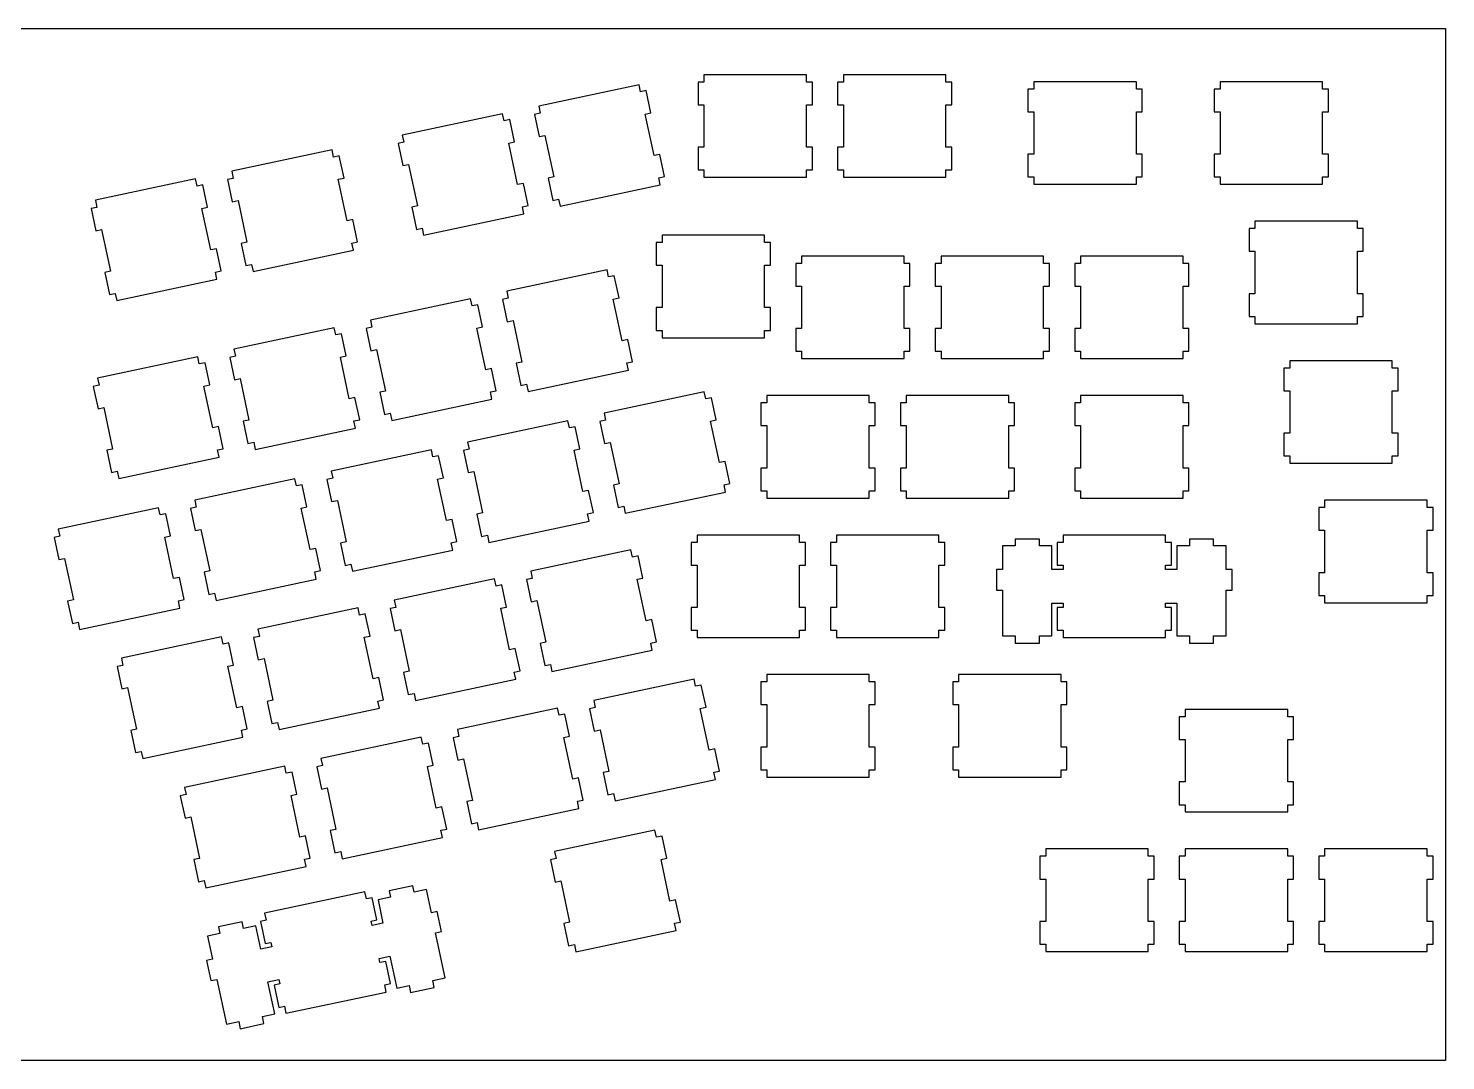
# Model space of a CAD drawing. Extents: x 0 to 352, y 0 to 141.
# Drawn here: x 158 to 351.6, y 0.4 to 141.4 of the extents above; entities that cross this region are included whole.
import ezdxf

# ---------------------------------------------------------------- set-up
doc = ezdxf.new("R2010")
doc.units = 0
doc.layers.get('0').update_dxf_attribs({"linetype": 'CONTINUOUS'})

msp = doc.modelspace()

# ---------------------------------------------------------------- linework, layer by layer
at = {"color": 0}
for p, q in [((0.0951, 141.369), (351.568, 141.369)), ((351.568, 141.369), (351.568, 0.4024)), ((241.396, 133.674), (227.703, 130.762)), ((241.604, 132.696), (241.396, 133.674)), ((250.27, 134.035), (249.469, 134.035)), ((249.469, 134.035), (249.469, 130.934)), ((250.27, 135.034), (250.27, 134.035)), ((264.269, 135.034), (250.27, 135.034)), ((264.269, 134.035), (264.269, 135.034)), ((265.07, 134.035), (264.269, 134.035)), ((265.07, 130.934), (265.07, 134.035)), ((269.32, 134.035), (268.519, 134.035)), ((268.519, 134.035), (268.519, 130.934)), ((269.32, 135.034), (269.32, 134.035)), ((283.319, 135.034), (269.32, 135.034)), ((283.319, 134.035), (283.319, 135.034)), ((284.12, 134.035), (283.319, 134.035)), ((284.12, 130.934), (284.12, 134.035)), ((295.322, 134.082), (295.322, 133.083)), ((309.323, 134.082), (295.322, 134.082)), ((309.323, 133.083), (309.323, 134.082)), ((320.754, 134.082), (320.754, 133.083)), ((334.753, 134.082), (320.754, 134.082)), ((334.753, 133.083), (334.753, 134.082)), ((242.386, 132.861), (241.604, 132.696)), ((243.031, 129.829), (242.386, 132.861)), ((295.322, 133.083), (294.523, 133.083)), ((294.523, 133.083), (294.523, 129.982)), ((310.122, 133.083), (309.323, 133.083)), ((310.122, 129.982), (310.122, 133.083)), ((320.754, 133.083), (319.953, 133.083)), ((319.953, 133.083), (319.953, 129.982)), ((335.555, 133.083), (334.753, 133.083)), ((335.555, 129.982), (335.555, 133.083)), ((222.763, 129.712), (209.069, 126.802)), ((222.971, 128.735), (222.763, 129.712)), ((227.911, 129.785), (227.127, 129.618)), ((227.703, 130.762), (227.911, 129.785)), ((242.248, 129.662), (243.031, 129.829)), ((249.469, 130.934), (250.27, 130.934)), ((250.27, 130.934), (250.27, 125.134)), ((264.269, 125.134), (264.269, 130.934)), ((264.269, 130.934), (265.07, 130.934)), ((268.519, 130.934), (269.32, 130.934)), ((269.32, 130.934), (269.32, 125.134)), ((283.319, 125.134), (283.319, 130.934)), ((283.319, 130.934), (284.12, 130.934)), ((294.523, 129.982), (295.322, 129.982)), ((295.322, 129.982), (295.322, 124.182)), ((309.323, 124.182), (309.323, 129.982)), ((309.323, 129.982), (310.122, 129.982)), ((319.953, 129.982), (320.754, 129.982)), ((320.754, 129.982), (320.754, 124.182)), ((334.753, 124.182), (334.753, 129.982)), ((334.753, 129.982), (335.555, 129.982)), ((223.754, 128.9), (222.971, 128.735)), ((224.397, 125.869), (223.754, 128.9)), ((227.127, 129.618), (227.772, 126.585)), ((243.454, 123.989), (242.248, 129.662)), ((209.069, 126.802), (209.277, 125.823)), ((223.616, 125.702), (224.397, 125.869)), ((227.772, 126.585), (228.554, 126.752)), ((228.554, 126.752), (229.76, 121.079)), ((199.471, 124.762), (185.776, 121.85)), ((199.679, 123.784), (199.471, 124.762)), ((200.462, 123.949), (199.679, 123.784)), ((201.106, 120.917), (200.462, 123.949)), ((209.277, 125.823), (208.494, 125.658)), ((208.494, 125.658), (209.138, 122.625)), ((224.821, 120.028), (223.616, 125.702)), ((244.238, 124.156), (243.454, 123.989)), ((244.881, 121.124), (244.238, 124.156)), ((250.27, 125.134), (249.469, 125.134)), ((249.469, 125.134), (249.469, 122.035)), ((265.07, 125.134), (264.269, 125.134)), ((265.07, 122.035), (265.07, 125.134)), ((269.32, 125.134), (268.519, 125.134)), ((268.519, 125.134), (268.519, 122.035)), ((284.12, 125.134), (283.319, 125.134)), ((284.12, 122.035), (284.12, 125.134)), ((295.322, 124.182), (294.523, 124.182)), ((294.523, 124.182), (294.523, 121.083)), ((310.122, 124.182), (309.323, 124.182)), ((310.122, 121.083), (310.122, 124.182)), ((320.754, 124.182), (319.953, 124.182)), ((319.953, 124.182), (319.953, 121.083)), ((335.555, 124.182), (334.753, 124.182)), ((335.555, 121.083), (335.555, 124.182)), ((209.138, 122.625), (209.922, 122.791)), ((209.922, 122.791), (211.128, 117.118)), ((249.469, 122.035), (250.27, 122.035)), ((250.27, 122.035), (250.27, 121.035)), ((264.269, 121.035), (264.269, 122.035)), ((264.269, 122.035), (265.07, 122.035)), ((268.519, 122.035), (269.32, 122.035)), ((269.32, 122.035), (269.32, 121.035)), ((283.319, 121.035), (283.319, 122.035)), ((283.319, 122.035), (284.12, 122.035)), ((180.836, 120.8), (167.142, 117.89)), ((181.044, 119.822), (180.836, 120.8)), ((185.984, 120.872), (185.201, 120.706)), ((185.201, 120.706), (185.847, 117.675)), ((185.776, 121.85), (185.984, 120.872)), ((200.324, 120.752), (201.106, 120.917)), ((201.529, 115.077), (200.324, 120.752)), ((225.604, 120.195), (224.821, 120.028)), ((226.249, 117.162), (225.604, 120.195)), ((229.76, 121.079), (228.979, 120.912)), ((228.979, 120.912), (229.622, 117.88)), ((244.099, 120.957), (244.881, 121.124)), ((244.307, 119.979), (244.099, 120.957)), ((250.27, 121.035), (264.269, 121.035)), ((269.32, 121.035), (283.319, 121.035)), ((294.523, 121.083), (295.322, 121.083)), ((295.322, 121.083), (295.322, 120.082)), ((295.322, 120.082), (309.323, 120.082)), ((309.323, 120.082), (309.323, 121.083)), ((309.323, 121.083), (310.122, 121.083)), ((319.953, 121.083), (320.754, 121.083)), ((320.754, 121.083), (320.754, 120.082)), ((320.754, 120.082), (334.753, 120.082)), ((334.753, 120.082), (334.753, 121.083)), ((334.753, 121.083), (335.555, 121.083)), ((181.828, 119.99), (181.044, 119.822)), ((182.471, 116.957), (181.828, 119.99)), ((230.613, 117.069), (244.307, 119.979)), ((167.35, 116.913), (166.569, 116.746)), ((166.569, 116.746), (167.212, 113.713)), ((167.142, 117.89), (167.35, 116.913)), ((181.689, 116.79), (182.471, 116.957)), ((182.896, 111.117), (181.689, 116.79)), ((185.847, 117.675), (186.629, 117.84)), ((186.629, 117.84), (187.835, 112.167)), ((211.128, 117.118), (210.345, 116.951)), ((210.345, 116.951), (210.99, 113.92)), ((225.465, 116.997), (226.249, 117.162)), ((225.673, 116.018), (225.465, 116.997)), ((229.622, 117.88), (230.405, 118.047)), ((230.405, 118.047), (230.613, 117.069)), ((202.311, 115.244), (201.529, 115.077)), ((202.956, 112.212), (202.311, 115.244)), ((211.98, 113.108), (225.673, 116.018)), ((325.516, 115.032), (325.516, 114.033)), ((339.517, 115.032), (325.516, 115.032)), ((339.517, 114.033), (339.517, 115.032)), ((167.212, 113.713), (167.995, 113.88)), ((167.995, 113.88), (169.201, 108.206)), ((210.99, 113.92), (211.771, 114.085)), ((211.771, 114.085), (211.98, 113.108)), ((244.555, 113.127), (244.555, 112.127)), ((258.554, 113.127), (244.555, 113.127)), ((258.554, 112.127), (258.554, 113.127)), ((325.516, 114.033), (324.717, 114.033)), ((324.717, 114.033), (324.717, 110.932)), ((340.316, 114.033), (339.517, 114.033)), ((340.316, 110.932), (340.316, 114.033)), ((183.677, 111.283), (182.896, 111.117)), ((184.322, 108.252), (183.677, 111.283)), ((187.835, 112.167), (187.052, 112)), ((187.052, 112), (187.697, 108.968)), ((188.688, 108.157), (202.382, 111.067)), ((202.173, 112.045), (202.956, 112.212)), ((202.382, 111.067), (202.173, 112.045)), ((244.555, 112.127), (243.754, 112.127)), ((243.754, 112.127), (243.754, 109.028)), ((259.355, 112.127), (258.554, 112.127)), ((259.355, 109.028), (259.355, 112.127)), ((324.717, 110.932), (325.516, 110.932)), ((325.516, 110.932), (325.516, 105.132)), ((339.517, 105.132), (339.517, 110.932)), ((339.517, 110.932), (340.316, 110.932)), ((187.697, 108.968), (188.48, 109.134)), ((188.48, 109.134), (188.688, 108.157)), ((243.754, 109.028), (244.555, 109.028)), ((244.555, 109.028), (244.555, 103.227)), ((258.554, 103.227), (258.554, 109.028)), ((258.554, 109.028), (259.355, 109.028)), ((263.605, 109.269), (262.804, 109.269)), ((262.804, 109.269), (262.804, 106.17)), ((263.605, 110.269), (263.605, 109.269)), ((277.604, 110.269), (263.605, 110.269)), ((277.604, 109.269), (277.604, 110.269)), ((278.405, 109.269), (277.604, 109.269)), ((278.405, 106.17), (278.405, 109.269)), ((282.655, 109.269), (281.854, 109.269)), ((281.854, 109.269), (281.854, 106.17)), ((282.655, 110.269), (282.655, 109.269)), ((296.654, 110.269), (282.655, 110.269)), ((296.654, 109.269), (296.654, 110.269)), ((297.455, 109.269), (296.654, 109.269)), ((297.455, 106.17), (297.455, 109.269)), ((301.705, 109.269), (300.904, 109.269)), ((300.904, 109.269), (300.904, 106.17)), ((301.705, 110.269), (301.705, 109.269)), ((315.704, 110.269), (301.705, 110.269)), ((315.704, 109.269), (315.704, 110.269)), ((316.505, 109.269), (315.704, 109.269)), ((316.505, 106.17), (316.505, 109.269)), ((169.201, 108.206), (168.418, 108.041)), ((168.418, 108.041), (169.063, 105.008)), ((170.054, 104.196), (183.747, 107.107)), ((183.54, 108.085), (184.322, 108.252)), ((183.747, 107.107), (183.54, 108.085)), ((237.031, 108.401), (223.336, 105.489)), ((237.239, 107.422), (237.031, 108.401)), ((238.02, 107.589), (237.239, 107.422)), ((238.665, 104.556), (238.02, 107.589)), ((169.063, 105.008), (169.846, 105.175)), ((169.846, 105.175), (170.054, 104.196)), ((223.336, 105.489), (223.544, 104.512)), ((237.883, 104.39), (238.665, 104.556)), ((262.804, 106.17), (263.605, 106.17)), ((263.605, 106.17), (263.605, 100.37)), ((277.604, 100.37), (277.604, 106.17)), ((277.604, 106.17), (278.405, 106.17)), ((281.854, 106.17), (282.655, 106.17)), ((282.655, 106.17), (282.655, 100.37)), ((296.654, 100.37), (296.654, 106.17)), ((296.654, 106.17), (297.455, 106.17)), ((300.904, 106.17), (301.705, 106.17)), ((301.705, 106.17), (301.705, 100.37)), ((315.704, 100.37), (315.704, 106.17)), ((315.704, 106.17), (316.505, 106.17)), ((325.516, 105.132), (324.717, 105.132)), ((324.717, 105.132), (324.717, 102.033)), ((340.316, 105.132), (339.517, 105.132)), ((340.316, 102.033), (340.316, 105.132)), ((218.397, 104.44), (204.702, 101.53)), ((218.605, 103.462), (218.397, 104.44)), ((219.388, 103.628), (218.605, 103.462)), ((220.031, 100.595), (219.388, 103.628)), ((223.544, 104.512), (222.761, 104.345)), ((222.761, 104.345), (223.406, 101.314)), ((239.088, 98.7171), (237.883, 104.39)), ((244.555, 103.227), (243.754, 103.227)), ((243.754, 103.227), (243.754, 100.127)), ((259.355, 103.227), (258.554, 103.227)), ((259.355, 100.127), (259.355, 103.227)), ((204.702, 101.53), (204.91, 100.551)), ((223.406, 101.314), (224.189, 101.479)), ((224.189, 101.479), (225.395, 95.8067)), ((324.717, 102.033), (325.516, 102.033)), ((325.516, 102.033), (325.516, 101.032)), ((325.516, 101.032), (339.517, 101.032)), ((339.517, 101.032), (339.517, 102.033)), ((339.517, 102.033), (340.316, 102.033)), ((199.763, 100.48), (186.069, 97.5678)), ((199.971, 99.5013), (199.763, 100.48)), ((200.754, 99.6678), (199.971, 99.5013)), ((201.399, 96.635), (200.754, 99.6678)), ((204.91, 100.551), (204.129, 100.385)), ((204.129, 100.385), (204.772, 97.3529)), ((219.25, 100.43), (220.031, 100.595)), ((220.456, 94.7568), (219.25, 100.43)), ((239.871, 98.884), (239.088, 98.7171)), ((240.516, 95.8508), (239.871, 98.884)), ((243.754, 100.127), (244.555, 100.127)), ((244.555, 100.127), (244.555, 99.1277)), ((244.555, 99.1277), (258.554, 99.1277)), ((258.554, 99.1277), (258.554, 100.127)), ((258.554, 100.127), (259.355, 100.127)), ((263.605, 100.37), (262.804, 100.37)), ((262.804, 100.37), (262.804, 97.2689)), ((278.405, 100.37), (277.604, 100.37)), ((278.405, 97.2689), (278.405, 100.37)), ((282.655, 100.37), (281.854, 100.37)), ((281.854, 100.37), (281.854, 97.2689)), ((297.455, 100.37), (296.654, 100.37)), ((297.455, 97.2689), (297.455, 100.37)), ((301.705, 100.37), (300.904, 100.37)), ((300.904, 100.37), (300.904, 97.2689)), ((316.505, 100.37), (315.704, 100.37)), ((316.505, 97.2689), (316.505, 100.37)), ((186.069, 97.5678), (186.276, 96.5909)), ((204.772, 97.3529), (205.555, 97.5184)), ((205.555, 97.5184), (206.761, 91.845)), ((262.804, 97.2689), (263.605, 97.2689)), ((263.605, 97.2689), (263.605, 96.2699)), ((277.604, 96.2699), (277.604, 97.2689)), ((277.604, 97.2689), (278.405, 97.2689)), ((281.854, 97.2689), (282.655, 97.2689)), ((282.655, 97.2689), (282.655, 96.2699)), ((296.654, 96.2699), (296.654, 97.2689)), ((296.654, 97.2689), (297.455, 97.2689)), ((300.904, 97.2689), (301.705, 97.2689)), ((301.705, 97.2689), (301.705, 96.2699)), ((315.704, 96.2699), (315.704, 97.2689)), ((315.704, 97.2689), (316.505, 97.2689)), ((181.13, 96.5179), (167.436, 93.6075)), ((181.337, 95.5407), (181.13, 96.5179)), ((182.12, 95.7061), (181.337, 95.5407)), ((182.765, 92.6744), (182.12, 95.7061)), ((186.276, 96.5909), (185.495, 96.424)), ((185.495, 96.424), (186.139, 93.3909)), ((200.615, 96.4681), (201.399, 96.635)), ((201.822, 90.7948), (200.615, 96.4681)), ((221.237, 94.9219), (220.456, 94.7568)), ((221.882, 91.8905), (221.237, 94.9219)), ((225.395, 95.8067), (224.612, 95.6398)), ((224.612, 95.6398), (225.257, 92.607)), ((239.733, 95.6839), (240.516, 95.8508)), ((239.941, 94.7071), (239.733, 95.6839)), ((263.605, 96.2699), (277.604, 96.2699)), ((282.655, 96.2699), (296.654, 96.2699)), ((301.705, 96.2699), (315.704, 96.2699)), ((330.28, 94.9826), (329.479, 94.9826)), ((329.479, 94.9826), (329.479, 91.882)), ((330.28, 95.9817), (330.28, 94.9826)), ((344.279, 95.9817), (330.28, 95.9817)), ((344.279, 94.9826), (344.279, 95.9817)), ((345.08, 94.9826), (344.279, 94.9826)), ((345.08, 91.882), (345.08, 94.9826)), ((167.436, 93.6075), (167.644, 92.6289)), ((186.139, 93.3909), (186.921, 93.5577)), ((186.921, 93.5577), (188.127, 87.8844)), ((226.248, 91.7952), (239.941, 94.7071)), ((167.644, 92.6289), (166.861, 92.4638)), ((166.861, 92.4638), (167.506, 89.432)), ((181.981, 92.5089), (182.765, 92.6744)), ((183.188, 86.8345), (181.981, 92.5089)), ((206.761, 91.845), (205.978, 91.6795)), ((205.978, 91.6795), (206.623, 88.6478)), ((221.099, 91.725), (221.882, 91.8905)), ((221.307, 90.745), (221.099, 91.725)), ((225.257, 92.607), (226.04, 92.7749)), ((226.04, 92.7749), (226.248, 91.7952)), ((250.308, 91.7469), (236.615, 88.8365)), ((250.516, 90.7701), (250.308, 91.7469)), ((258.841, 91.2192), (258.841, 90.2187)), ((272.842, 91.2192), (258.841, 91.2192)), ((272.842, 90.2187), (272.842, 91.2192)), ((277.891, 91.2192), (277.891, 90.2187)), ((291.892, 91.2192), (277.891, 91.2192)), ((291.892, 90.2187), (291.892, 91.2192)), ((301.705, 91.2192), (301.705, 90.2187)), ((315.704, 91.2192), (301.705, 91.2192)), ((315.704, 90.2187), (315.704, 91.2192)), ((329.479, 91.882), (330.28, 91.882)), ((330.28, 91.882), (330.28, 86.082)), ((344.279, 86.082), (344.279, 91.882)), ((344.279, 91.882), (345.08, 91.882)), ((167.506, 89.432), (168.287, 89.5974)), ((168.287, 89.5974), (169.493, 83.9241)), ((202.603, 90.9616), (201.822, 90.7948)), ((203.248, 87.9299), (202.603, 90.9616)), ((207.614, 87.8346), (221.307, 90.745)), ((251.299, 90.9355), (250.516, 90.7701)), ((251.944, 87.9038), (251.299, 90.9355)), ((258.841, 90.2187), (258.042, 90.2187)), ((258.042, 90.2187), (258.042, 87.1195)), ((273.641, 90.2187), (272.842, 90.2187)), ((273.641, 87.1195), (273.641, 90.2187)), ((277.891, 90.2187), (277.092, 90.2187)), ((277.092, 90.2187), (277.092, 87.1195)), ((292.691, 90.2187), (291.892, 90.2187)), ((292.691, 87.1195), (292.691, 90.2187)), ((301.705, 90.2187), (300.904, 90.2187)), ((300.904, 90.2187), (300.904, 87.1195)), ((316.505, 90.2187), (315.704, 90.2187)), ((316.505, 87.1195), (316.505, 90.2187)), ((188.127, 87.8844), (187.344, 87.7189)), ((187.344, 87.7189), (187.989, 84.6861)), ((202.466, 87.763), (203.248, 87.9299)), ((202.674, 86.7862), (202.466, 87.763)), ((206.623, 88.6478), (207.406, 88.8132)), ((207.406, 88.8132), (207.614, 87.8346)), ((231.674, 87.7866), (217.981, 84.8748)), ((231.883, 86.808), (231.674, 87.7866)), ((236.821, 87.8582), (236.04, 87.6928)), ((236.04, 87.6928), (236.684, 84.6596)), ((236.615, 88.8365), (236.821, 87.8582)), ((251.16, 87.7369), (251.944, 87.9038)), ((252.367, 82.0635), (251.16, 87.7369)), ((258.042, 87.1195), (258.841, 87.1195)), ((258.841, 87.1195), (258.841, 81.3195)), ((272.842, 81.3195), (272.842, 87.1195)), ((272.842, 87.1195), (273.641, 87.1195)), ((277.092, 87.1195), (277.891, 87.1195)), ((277.891, 87.1195), (277.891, 81.3195)), ((291.892, 81.3195), (291.892, 87.1195)), ((291.892, 87.1195), (292.691, 87.1195)), ((300.904, 87.1195), (301.705, 87.1195)), ((301.705, 87.1195), (301.705, 81.3195)), ((315.704, 81.3195), (315.704, 87.1195)), ((315.704, 87.1195), (316.505, 87.1195)), ((183.971, 87.001), (183.188, 86.8345)), ((184.614, 83.9692), (183.971, 87.001)), ((188.98, 83.8743), (202.674, 86.7862)), ((232.664, 86.9749), (231.883, 86.808)), ((233.31, 83.9417), (232.664, 86.9749)), ((330.28, 86.082), (329.479, 86.082)), ((329.479, 86.082), (329.479, 82.9829)), ((345.08, 86.082), (344.279, 86.082)), ((345.08, 82.9829), (345.08, 86.082)), ((169.493, 83.9241), (168.712, 83.7572)), ((168.712, 83.7572), (169.356, 80.7254)), ((183.833, 83.8027), (184.614, 83.9692)), ((184.041, 82.8241), (183.833, 83.8027)), ((187.989, 84.6861), (188.772, 84.8526)), ((188.772, 84.8526), (188.98, 83.8743)), ((213.041, 83.826), (199.347, 80.917)), ((213.249, 82.8477), (213.041, 83.826)), ((218.189, 83.8976), (217.405, 83.7311)), ((217.405, 83.7311), (218.051, 80.6993)), ((217.981, 84.8748), (218.189, 83.8976)), ((232.526, 83.7766), (233.31, 83.9417)), ((233.732, 78.1032), (232.526, 83.7766)), ((236.684, 84.6596), (237.466, 84.8265)), ((237.466, 84.8265), (238.672, 79.1517)), ((170.346, 79.9137), (184.041, 82.8241)), ((214.031, 83.0143), (213.249, 82.8477)), ((214.675, 79.9814), (214.031, 83.0143)), ((253.147, 82.2318), (252.367, 82.0635)), ((253.793, 79.1972), (253.147, 82.2318)), ((258.841, 81.3195), (258.042, 81.3195)), ((258.042, 81.3195), (258.042, 78.219)), ((273.641, 81.3195), (272.842, 81.3195)), ((273.641, 78.219), (273.641, 81.3195)), ((277.891, 81.3195), (277.092, 81.3195)), ((277.092, 81.3195), (277.092, 78.219)), ((292.691, 81.3195), (291.892, 81.3195)), ((292.691, 78.219), (292.691, 81.3195)), ((301.705, 81.3195), (300.904, 81.3195)), ((300.904, 81.3195), (300.904, 78.219)), ((316.505, 81.3195), (315.704, 81.3195)), ((316.505, 78.219), (316.505, 81.3195)), ((329.479, 82.9829), (330.28, 82.9829)), ((330.28, 82.9829), (330.28, 81.9824)), ((330.28, 81.9824), (344.279, 81.9824)), ((344.279, 81.9824), (344.279, 82.9829)), ((344.279, 82.9829), (345.08, 82.9829)), ((169.356, 80.7254), (170.138, 80.8923)), ((170.138, 80.8923), (170.346, 79.9137)), ((194.407, 79.8657), (180.713, 76.9539)), ((194.615, 78.8871), (194.407, 79.8657)), ((199.555, 79.9373), (198.772, 79.7705)), ((198.772, 79.7705), (199.416, 76.7387)), ((199.347, 80.917), (199.555, 79.9373)), ((213.894, 79.816), (214.675, 79.9814)), ((215.099, 74.1426), (213.894, 79.816)), ((218.051, 80.6993), (218.833, 80.8662)), ((218.833, 80.8662), (220.038, 75.1928)), ((195.398, 79.054), (194.615, 78.8871)), ((196.041, 76.0208), (195.398, 79.054)), ((234.516, 78.2697), (233.732, 78.1032)), ((235.16, 75.2369), (234.516, 78.2697)), ((238.672, 79.1517), (237.889, 78.9862)), ((237.889, 78.9862), (238.534, 75.9548)), ((239.525, 75.1431), (253.219, 78.0535)), ((253.01, 79.0317), (253.793, 79.1972)), ((253.219, 78.0535), (253.01, 79.0317)), ((258.042, 78.219), (258.841, 78.219)), ((258.841, 78.219), (258.841, 77.2199)), ((272.842, 77.2199), (272.842, 78.219)), ((272.842, 78.219), (273.641, 78.219)), ((277.092, 78.219), (277.891, 78.219)), ((277.891, 78.219), (277.891, 77.2199)), ((291.892, 77.2199), (291.892, 78.219)), ((291.892, 78.219), (292.691, 78.219)), ((300.904, 78.219), (301.705, 78.219)), ((301.705, 78.219), (301.705, 77.2199)), ((315.704, 77.2199), (315.704, 78.219)), ((315.704, 78.219), (316.505, 78.219)), ((175.773, 75.9037), (162.08, 72.9933)), ((175.981, 74.9268), (175.773, 75.9037)), ((180.92, 75.9767), (180.139, 75.8102)), ((180.139, 75.8102), (180.782, 72.777)), ((180.713, 76.9539), (180.92, 75.9767)), ((195.26, 75.8543), (196.041, 76.0208)), ((196.465, 70.1809), (195.26, 75.8543)), ((199.416, 76.7387), (200.2, 76.9041)), ((200.2, 76.9041), (201.404, 71.2308)), ((238.534, 75.9548), (239.317, 76.1199)), ((239.317, 76.1199), (239.525, 75.1431)), ((258.841, 77.2199), (272.842, 77.2199)), ((277.891, 77.2199), (291.892, 77.2199)), ((301.705, 77.2199), (315.704, 77.2199)), ((335.041, 75.9326), (334.242, 75.9326)), ((334.242, 75.9326), (334.242, 72.832)), ((335.041, 76.9317), (335.041, 75.9326)), ((349.042, 76.9317), (335.041, 76.9317)), ((349.042, 75.9326), (349.042, 76.9317)), ((349.841, 75.9326), (349.042, 75.9326)), ((349.841, 72.832), (349.841, 75.9326)), ((176.764, 75.0919), (175.981, 74.9268)), ((177.409, 72.0605), (176.764, 75.0919)), ((215.882, 74.3081), (215.099, 74.1426)), ((216.527, 71.2763), (215.882, 74.3081)), ((220.038, 75.1928), (219.257, 75.026)), ((219.257, 75.026), (219.901, 71.9928)), ((220.891, 71.181), (234.585, 74.0929)), ((234.378, 75.0701), (235.16, 75.2369)), ((234.585, 74.0929), (234.378, 75.0701)), ((162.287, 72.015), (161.505, 71.8495)), ((161.505, 71.8495), (162.15, 68.8178)), ((162.08, 72.9933), (162.287, 72.015)), ((176.626, 71.8951), (177.409, 72.0605)), ((177.832, 66.2203), (176.626, 71.8951)), ((180.782, 72.777), (181.565, 72.9449)), ((181.565, 72.9449), (182.772, 67.2705)), ((219.901, 71.9928), (220.683, 72.161)), ((220.683, 72.161), (220.891, 71.181)), ((249.316, 72.1692), (249.316, 71.1687)), ((263.317, 72.1692), (249.316, 72.1692)), ((263.317, 71.1687), (263.317, 72.1692)), ((268.366, 72.1692), (268.366, 71.1687)), ((282.367, 72.1692), (268.366, 72.1692)), ((282.367, 71.1687), (282.367, 72.1692)), ((299.322, 72.1692), (299.322, 71.1687)), ((313.323, 72.1692), (299.322, 72.1692)), ((313.323, 71.1687), (313.323, 72.1692)), ((334.242, 72.832), (335.041, 72.832)), ((335.041, 72.832), (335.041, 67.032)), ((349.042, 67.032), (349.042, 72.832)), ((349.042, 72.832), (349.841, 72.832)), ((197.247, 70.3474), (196.465, 70.1809)), ((197.892, 67.3156), (197.247, 70.3474)), ((201.404, 71.2308), (200.623, 71.0653)), ((200.623, 71.0653), (201.267, 68.0325)), ((202.257, 67.2222), (215.951, 70.1312)), ((215.743, 71.1108), (216.527, 71.2763)), ((215.951, 70.1312), (215.743, 71.1108)), ((240.294, 70.1435), (226.599, 67.2317)), ((240.502, 69.1653), (240.294, 70.1435)), ((249.316, 71.1687), (248.517, 71.1687)), ((248.517, 71.1687), (248.517, 68.0695)), ((264.116, 71.1687), (263.317, 71.1687)), ((264.116, 68.0695), (264.116, 71.1687)), ((268.366, 71.1687), (267.567, 71.1687)), ((267.567, 71.1687), (267.567, 68.0695)), ((283.166, 71.1687), (282.367, 71.1687)), ((283.166, 68.0695), (283.166, 71.1687)), ((292.772, 70.6988), (291.047, 70.6988)), ((291.047, 70.6988), (291.047, 67.4688)), ((296.073, 71.6195), (292.772, 71.6195)), ((292.772, 71.6195), (292.772, 70.6988)), ((296.073, 70.6988), (296.073, 71.6195)), ((297.797, 70.6988), (296.073, 70.6988)), ((297.797, 67.4688), (297.797, 70.6988)), ((299.322, 71.1687), (298.523, 71.1687)), ((298.523, 71.1687), (298.523, 68.0695)), ((314.123, 71.1687), (313.323, 71.1687)), ((314.123, 68.0695), (314.123, 71.1687)), ((316.573, 70.6988), (314.847, 70.6988)), ((314.847, 70.6988), (314.847, 67.4688)), ((319.873, 71.6195), (316.573, 71.6195)), ((316.573, 71.6195), (316.573, 70.6988)), ((319.873, 70.6988), (319.873, 71.6195)), ((321.597, 70.6988), (319.873, 70.6988)), ((321.597, 67.4688), (321.597, 70.6988)), ((162.15, 68.8178), (162.931, 68.9832)), ((162.931, 68.9832), (164.138, 63.3099)), ((201.267, 68.0325), (202.049, 68.199)), ((202.049, 68.199), (202.257, 67.2222)), ((241.283, 69.3318), (240.502, 69.1653)), ((241.928, 66.2989), (241.283, 69.3318)), ((248.517, 68.0695), (249.316, 68.0695)), ((249.316, 68.0695), (249.316, 62.2695)), ((263.317, 62.2695), (263.317, 68.0695)), ((263.317, 68.0695), (264.116, 68.0695)), ((267.567, 68.0695), (268.366, 68.0695)), ((268.366, 68.0695), (268.366, 62.2695)), ((282.367, 62.2695), (282.367, 68.0695)), ((282.367, 68.0695), (283.166, 68.0695)), ((298.523, 68.0695), (299.322, 68.0695)), ((299.322, 68.0695), (299.322, 67.4688)), ((313.323, 67.4688), (313.323, 68.0695)), ((313.323, 68.0695), (314.123, 68.0695)), ((178.615, 66.3871), (177.832, 66.2203)), ((179.258, 63.3539), (178.615, 66.3871)), ((182.772, 67.2705), (181.988, 67.105)), ((181.988, 67.105), (182.634, 64.0719)), ((183.624, 63.2601), (197.317, 66.1719)), ((197.109, 67.1491), (197.892, 67.3156)), ((197.317, 66.1719), (197.109, 67.1491)), ((221.659, 66.1829), (207.965, 63.2714)), ((221.867, 65.2046), (221.659, 66.1829)), ((226.807, 66.2548), (226.024, 66.088)), ((226.024, 66.088), (226.669, 63.0548)), ((226.599, 67.2317), (226.807, 66.2548)), ((241.146, 66.1321), (241.928, 66.2989)), ((242.351, 60.4601), (241.146, 66.1321)), ((291.047, 67.4688), (290.223, 67.4688)), ((290.223, 67.4688), (290.223, 64.6698)), ((299.322, 67.4688), (297.797, 67.4688)), ((314.847, 67.4688), (313.323, 67.4688)), ((322.422, 67.4688), (321.597, 67.4688)), ((322.422, 64.6698), (322.422, 67.4688)), ((335.041, 67.032), (334.242, 67.032)), ((334.242, 67.032), (334.242, 63.9329)), ((349.841, 67.032), (349.042, 67.032)), ((349.841, 63.9329), (349.841, 67.032)), ((182.634, 64.0719), (183.416, 64.2387)), ((183.416, 64.2387), (183.624, 63.2601)), ((222.651, 65.3701), (221.867, 65.2046)), ((223.295, 62.3383), (222.651, 65.3701)), ((290.223, 64.6698), (291.047, 64.6698)), ((291.047, 64.6698), (291.047, 58.3999)), ((321.597, 58.3999), (321.597, 64.6698)), ((321.597, 64.6698), (322.422, 64.6698)), ((334.242, 63.9329), (335.041, 63.9329)), ((335.041, 63.9329), (335.041, 62.9324)), ((349.042, 62.9324), (349.042, 63.9329)), ((349.042, 63.9329), (349.841, 63.9329)), ((164.138, 63.3099), (163.356, 63.143)), ((163.356, 63.143), (163.999, 60.1116)), ((164.99, 59.2998), (178.685, 62.2102)), ((178.477, 63.1885), (179.258, 63.3539)), ((178.685, 62.2102), (178.477, 63.1885)), ((203.026, 62.2212), (189.333, 59.3108)), ((203.235, 61.2429), (203.026, 62.2212)), ((208.173, 62.2928), (207.392, 62.1273)), ((207.392, 62.1273), (208.036, 59.0945)), ((207.965, 63.2714), (208.173, 62.2928)), ((222.512, 62.1729), (223.295, 62.3383)), ((223.719, 56.4981), (222.512, 62.1729)), ((226.669, 63.0548), (227.452, 63.2217)), ((227.452, 63.2217), (228.658, 57.5483)), ((249.316, 62.2695), (248.517, 62.2695)), ((248.517, 62.2695), (248.517, 59.1689)), ((264.116, 62.2695), (263.317, 62.2695)), ((264.116, 59.1689), (264.116, 62.2695)), ((268.366, 62.2695), (267.567, 62.2695)), ((267.567, 62.2695), (267.567, 59.1689)), ((283.166, 62.2695), (282.367, 62.2695)), ((283.166, 59.1689), (283.166, 62.2695)), ((297.797, 58.3999), (297.797, 62.8689)), ((297.797, 62.8689), (299.322, 62.8689)), ((299.322, 62.2695), (298.523, 62.2695)), ((298.523, 62.2695), (298.523, 59.1689)), ((299.322, 62.8689), (299.322, 62.2695)), ((313.323, 62.2695), (313.323, 62.8689)), ((313.323, 62.8689), (314.847, 62.8689)), ((314.123, 62.2695), (313.323, 62.2695)), ((314.123, 59.1689), (314.123, 62.2695)), ((314.847, 62.8689), (314.847, 58.3999)), ((335.041, 62.9324), (349.042, 62.9324)), ((163.999, 60.1116), (164.783, 60.2767)), ((164.783, 60.2767), (164.99, 59.2998)), ((204.016, 61.4094), (203.235, 61.2429)), ((204.662, 58.3777), (204.016, 61.4094)), ((243.134, 60.6256), (242.351, 60.4601)), ((243.779, 57.5938), (243.134, 60.6256)), ((184.393, 58.2605), (170.699, 55.3501)), ((184.6, 57.2823), (184.393, 58.2605)), ((189.539, 58.3325), (188.758, 58.1671)), ((188.758, 58.1671), (189.402, 55.1339)), ((189.333, 59.3108), (189.539, 58.3325)), ((203.878, 58.2112), (204.662, 58.3777)), ((205.085, 52.5392), (203.878, 58.2112)), ((208.036, 59.0945), (208.818, 59.261)), ((208.818, 59.261), (210.024, 53.5876)), ((248.517, 59.1689), (249.316, 59.1689)), ((249.316, 59.1689), (249.316, 58.1699)), ((249.316, 58.1699), (263.317, 58.1699)), ((263.317, 58.1699), (263.317, 59.1689)), ((263.317, 59.1689), (264.116, 59.1689)), ((267.567, 59.1689), (268.366, 59.1689)), ((268.366, 59.1689), (268.366, 58.1699)), ((268.366, 58.1699), (282.367, 58.1699)), ((282.367, 58.1699), (282.367, 59.1689)), ((282.367, 59.1689), (283.166, 59.1689)), ((291.047, 58.3999), (292.772, 58.3999)), ((292.772, 58.3999), (292.772, 57.4188)), ((296.073, 57.4188), (296.073, 58.3999)), ((296.073, 58.3999), (297.797, 58.3999)), ((298.523, 59.1689), (299.322, 59.1689)), ((299.322, 59.1689), (299.322, 58.1699)), ((299.322, 58.1699), (313.323, 58.1699)), ((313.323, 58.1699), (313.323, 59.1689)), ((313.323, 59.1689), (314.123, 59.1689)), ((314.847, 58.3999), (316.573, 58.3999)), ((316.573, 58.3999), (316.573, 57.4188)), ((319.873, 57.4188), (319.873, 58.3999)), ((319.873, 58.3999), (321.597, 58.3999)), ((185.382, 57.4492), (184.6, 57.2823)), ((186.027, 54.416), (185.382, 57.4492)), ((224.5, 56.6649), (223.719, 56.4981)), ((225.145, 53.6317), (224.5, 56.6649)), ((228.658, 57.5483), (227.875, 57.3828)), ((227.875, 57.3828), (228.52, 54.35)), ((229.511, 53.5383), (243.204, 56.4501)), ((242.997, 57.4269), (243.779, 57.5938)), ((243.204, 56.4501), (242.997, 57.4269)), ((292.772, 57.4188), (296.073, 57.4188)), ((316.573, 57.4188), (319.873, 57.4188)), ((170.907, 54.3719), (170.123, 54.205)), ((170.123, 54.205), (170.768, 51.1736)), ((170.699, 55.3501), (170.907, 54.3719)), ((185.244, 54.2505), (186.027, 54.416)), ((186.45, 48.5771), (185.244, 54.2505)), ((189.402, 55.1339), (190.184, 55.3007)), ((190.184, 55.3007), (191.39, 49.6274)), ((228.52, 54.35), (229.303, 54.5165)), ((229.303, 54.5165), (229.511, 53.5383)), ((205.867, 52.7043), (205.085, 52.5392)), ((206.512, 49.6729), (205.867, 52.7043)), ((210.024, 53.5876), (209.241, 53.4211)), ((209.241, 53.4211), (209.886, 50.3894)), ((210.877, 49.5776), (224.571, 52.488)), ((224.362, 53.4666), (225.145, 53.6317)), ((224.571, 52.488), (224.362, 53.4666)), ((248.912, 52.499), (235.219, 49.5886)), ((249.12, 51.5207), (248.912, 52.499)), ((258.841, 53.1192), (258.841, 52.1187)), ((272.842, 53.1192), (258.841, 53.1192)), ((272.842, 52.1187), (272.842, 53.1192)), ((285.035, 53.1192), (285.035, 52.1187)), ((299.036, 53.1192), (285.035, 53.1192)), ((299.036, 52.1187), (299.036, 53.1192)), ((170.768, 51.1736), (171.551, 51.3387)), ((171.551, 51.3387), (172.756, 45.6667)), ((209.886, 50.3894), (210.669, 50.5562)), ((210.669, 50.5562), (210.877, 49.5776)), ((249.903, 51.6876), (249.12, 51.5207)), ((250.548, 48.6558), (249.903, 51.6876)), ((258.841, 52.1187), (258.042, 52.1187)), ((258.042, 52.1187), (258.042, 49.0195)), ((273.641, 52.1187), (272.842, 52.1187)), ((273.641, 49.0195), (273.641, 52.1187)), ((285.035, 52.1187), (284.236, 52.1187)), ((284.236, 52.1187), (284.236, 49.0195)), ((299.835, 52.1187), (299.036, 52.1187)), ((299.835, 49.0195), (299.835, 52.1187)), ((187.234, 48.744), (186.45, 48.5771)), ((187.877, 45.7108), (187.234, 48.744)), ((191.39, 49.6274), (190.608, 49.4605)), ((190.608, 49.4605), (191.252, 46.4287)), ((192.242, 45.6159), (205.937, 48.5278)), ((205.729, 49.506), (206.512, 49.6729)), ((205.937, 48.5278), (205.729, 49.506)), ((230.279, 48.5387), (216.585, 45.6283)), ((230.487, 47.5601), (230.279, 48.5387)), ((235.427, 48.6103), (234.644, 48.4449)), ((234.644, 48.4449), (235.289, 45.412)), ((235.219, 49.5886), (235.427, 48.6103)), ((249.765, 48.489), (250.548, 48.6558)), ((250.971, 42.8156), (249.765, 48.489)), ((258.042, 49.0195), (258.841, 49.0195)), ((258.841, 49.0195), (258.841, 43.2195)), ((272.842, 43.2195), (272.842, 49.0195)), ((272.842, 49.0195), (273.641, 49.0195)), ((284.236, 49.0195), (285.035, 49.0195)), ((285.035, 49.0195), (285.035, 43.2195)), ((299.036, 43.2195), (299.036, 49.0195)), ((299.036, 49.0195), (299.835, 49.0195)), ((191.252, 46.4287), (192.035, 46.5956)), ((192.035, 46.5956), (192.242, 45.6159)), ((231.269, 47.727), (230.487, 47.5601)), ((231.913, 44.6938), (231.269, 47.727)), ((315.991, 47.3576), (315.192, 47.3576)), ((315.192, 47.3576), (315.192, 44.257)), ((315.991, 48.3567), (315.991, 47.3576)), ((329.992, 48.3567), (315.991, 48.3567)), ((329.992, 47.3576), (329.992, 48.3567)), ((330.791, 47.3576), (329.992, 47.3576)), ((330.791, 44.257), (330.791, 47.3576)), ((172.756, 45.6667), (171.975, 45.5002)), ((171.975, 45.5002), (172.619, 42.467)), ((173.609, 41.6567), (187.303, 44.5657)), ((187.095, 45.5454), (187.877, 45.7108)), ((187.303, 44.5657), (187.095, 45.5454)), ((211.646, 44.5781), (197.951, 41.6676)), ((211.854, 43.5998), (211.646, 44.5781)), ((216.793, 44.6497), (216.01, 44.4832)), ((216.585, 45.6283), (216.793, 44.6497)), ((231.132, 44.5287), (231.913, 44.6938)), ((232.337, 38.8553), (231.132, 44.5287)), ((235.289, 45.412), (236.072, 45.5785)), ((236.072, 45.5785), (237.276, 39.9052)), ((172.619, 42.467), (173.401, 42.6339)), ((173.401, 42.6339), (173.609, 41.6567)), ((212.635, 43.7667), (211.854, 43.5998)), ((213.28, 40.7349), (212.635, 43.7667)), ((216.01, 44.4832), (216.655, 41.4514)), ((251.754, 42.9824), (250.971, 42.8156)), ((252.397, 39.9507), (251.754, 42.9824)), ((258.841, 43.2195), (258.042, 43.2195)), ((258.042, 43.2195), (258.042, 40.1189)), ((273.641, 43.2195), (272.842, 43.2195)), ((273.641, 40.1189), (273.641, 43.2195)), ((285.035, 43.2195), (284.236, 43.2195)), ((284.236, 43.2195), (284.236, 40.1189)), ((299.835, 43.2195), (299.036, 43.2195)), ((299.835, 40.1189), (299.835, 43.2195)), ((315.192, 44.257), (315.991, 44.257)), ((315.991, 44.257), (315.991, 38.457)), ((329.992, 38.457), (329.992, 44.257)), ((329.992, 44.257), (330.791, 44.257)), ((198.159, 40.6894), (197.376, 40.5225)), ((197.951, 41.6676), (198.159, 40.6894)), ((212.497, 40.568), (213.28, 40.7349)), ((216.655, 41.4514), (217.438, 41.6168)), ((217.438, 41.6168), (218.644, 35.9449)), ((193.012, 40.6178), (179.317, 37.7059)), ((193.219, 39.6392), (193.012, 40.6178)), ((194.002, 39.806), (193.219, 39.6392)), ((194.647, 36.7728), (194.002, 39.806)), ((197.376, 40.5225), (198.021, 37.4908)), ((213.703, 34.8947), (212.497, 40.568)), ((233.12, 39.0218), (232.337, 38.8553)), ((233.765, 35.989), (233.12, 39.0218)), ((237.276, 39.9052), (236.495, 39.7387)), ((236.495, 39.7387), (237.138, 36.7069)), ((238.129, 35.8937), (251.823, 38.8056)), ((251.616, 39.7838), (252.397, 39.9507)), ((251.823, 38.8056), (251.616, 39.7838)), ((258.042, 40.1189), (258.841, 40.1189)), ((258.841, 40.1189), (258.841, 39.1199)), ((258.841, 39.1199), (272.842, 39.1199)), ((272.842, 39.1199), (272.842, 40.1189)), ((272.842, 40.1189), (273.641, 40.1189)), ((284.236, 40.1189), (285.035, 40.1189)), ((285.035, 40.1189), (285.035, 39.1199)), ((285.035, 39.1199), (299.036, 39.1199)), ((299.036, 39.1199), (299.036, 40.1189)), ((299.036, 40.1189), (299.835, 40.1189)), ((179.317, 37.7059), (179.525, 36.7288)), ((198.021, 37.4908), (198.804, 37.6576)), ((198.804, 37.6576), (200.01, 31.9829)), ((237.138, 36.7069), (237.921, 36.8723)), ((237.921, 36.8723), (238.129, 35.8937)), ((315.991, 38.457), (315.192, 38.457)), ((315.192, 38.457), (315.192, 35.3579)), ((330.791, 38.457), (329.992, 38.457)), ((330.791, 35.3579), (330.791, 38.457)), ((179.525, 36.7288), (178.743, 36.5622)), ((178.743, 36.5622), (179.388, 33.5291)), ((193.864, 36.6077), (194.647, 36.7728)), ((195.07, 30.9328), (193.864, 36.6077)), ((214.486, 35.06), (213.703, 34.8947)), ((215.131, 32.0284), (214.486, 35.06)), ((218.644, 35.9449), (217.861, 35.778)), ((217.861, 35.778), (218.506, 32.7449)), ((219.495, 31.9346), (233.189, 34.8451)), ((232.982, 35.8221), (233.765, 35.989)), ((233.189, 34.8451), (232.982, 35.8221)), ((315.192, 35.3579), (315.991, 35.3579)), ((315.991, 35.3579), (315.991, 34.3572)), ((329.992, 34.3572), (329.992, 35.3579)), ((329.992, 35.3579), (330.791, 35.3579)), ((179.388, 33.5291), (180.169, 33.6958)), ((180.169, 33.6958), (181.376, 28.0238)), ((218.506, 32.7449), (219.287, 32.9131)), ((219.287, 32.9131), (219.495, 31.9346)), ((315.991, 34.3572), (329.992, 34.3572)), ((195.852, 31.101), (195.07, 30.9328)), ((196.496, 28.0679), (195.852, 31.101)), ((200.01, 31.9829), (199.227, 31.8175)), ((199.227, 31.8175), (199.872, 28.7859)), ((214.348, 31.863), (215.131, 32.0284)), ((214.556, 30.8846), (214.348, 31.863)), ((243.556, 31.885), (229.862, 28.9746)), ((243.764, 30.908), (243.556, 31.885)), ((244.547, 31.0734), (243.764, 30.908)), ((245.191, 28.0417), (244.547, 31.0734)), ((200.861, 27.9728), (214.556, 30.8846)), ((296.941, 29.3067), (296.941, 28.3077)), ((310.942, 29.3067), (296.941, 29.3067)), ((310.942, 28.3077), (310.942, 29.3067)), ((315.991, 29.3067), (315.991, 28.3077)), ((329.992, 29.3067), (315.991, 29.3067)), ((329.992, 28.3077), (329.992, 29.3067)), ((335.041, 29.3067), (335.041, 28.3077)), ((349.042, 29.3067), (335.041, 29.3067)), ((349.042, 28.3077), (349.042, 29.3067)), ((181.376, 28.0238), (180.593, 27.857)), ((180.593, 27.857), (181.237, 24.824)), ((195.714, 27.9011), (196.496, 28.0679)), ((195.923, 26.9227), (195.714, 27.9011)), ((199.872, 28.7859), (200.655, 28.9512)), ((200.655, 28.9512), (200.861, 27.9728)), ((230.07, 27.9962), (229.288, 27.8309)), ((229.288, 27.8309), (229.932, 24.7978)), ((229.862, 28.9746), (230.07, 27.9962)), ((244.409, 27.8749), (245.191, 28.0417)), ((245.614, 22.2016), (244.409, 27.8749)), ((296.941, 28.3077), (296.142, 28.3077)), ((296.142, 28.3077), (296.142, 25.2071)), ((311.741, 28.3077), (310.942, 28.3077)), ((311.741, 25.2071), (311.741, 28.3077)), ((315.991, 28.3077), (315.192, 28.3077)), ((315.192, 28.3077), (315.192, 25.2071)), ((330.791, 28.3077), (329.992, 28.3077)), ((330.791, 25.2071), (330.791, 28.3077)), ((335.041, 28.3077), (334.242, 28.3077)), ((334.242, 28.3077), (334.242, 25.2071)), ((349.841, 28.3077), (349.042, 28.3077)), ((349.841, 25.2071), (349.841, 28.3077)), ((182.229, 24.0123), (195.923, 26.9227)), ((296.142, 25.2071), (296.941, 25.2071)), ((296.941, 25.2071), (296.941, 19.4069)), ((310.942, 19.4069), (310.942, 25.2071)), ((310.942, 25.2071), (311.741, 25.2071)), ((315.192, 25.2071), (315.991, 25.2071)), ((315.991, 25.2071), (315.991, 19.4069)), ((329.992, 19.4069), (329.992, 25.2071)), ((329.992, 25.2071), (330.791, 25.2071)), ((334.242, 25.2071), (335.041, 25.2071)), ((335.041, 25.2071), (335.041, 19.4069)), ((349.042, 19.4069), (349.042, 25.2071)), ((349.042, 25.2071), (349.841, 25.2071)), ((181.237, 24.824), (182.021, 24.9907)), ((182.021, 24.9907), (182.229, 24.0123)), ((203.959, 23.4694), (190.266, 20.5589)), ((204.167, 22.491), (203.959, 23.4694)), ((210.482, 24.2921), (207.253, 23.6058)), ((207.253, 23.6058), (207.444, 22.7059)), ((210.673, 23.3922), (210.482, 24.2921)), ((212.36, 23.7519), (210.673, 23.3922)), ((213.031, 20.592), (212.36, 23.7519)), ((229.932, 24.7978), (230.714, 24.9645)), ((230.714, 24.9645), (231.921, 19.2912)), ((204.95, 22.6577), (204.167, 22.491)), ((205.595, 19.6246), (204.95, 22.6577)), ((207.444, 22.7059), (205.758, 22.349)), ((205.758, 22.349), (206.429, 19.1878)), ((246.397, 22.3683), (245.614, 22.2016)), ((247.041, 19.3353), (246.397, 22.3683)), ((190.474, 19.5805), (189.691, 19.4138)), ((189.691, 19.4138), (190.336, 16.3807)), ((190.266, 20.5589), (190.474, 19.5805)), ((204.812, 19.4579), (205.595, 19.6246)), ((204.938, 18.8709), (204.812, 19.4579)), ((213.838, 20.7629), (213.031, 20.592)), ((214.42, 18.0248), (213.838, 20.7629)), ((296.941, 19.4069), (296.142, 19.4069)), ((296.142, 19.4069), (296.142, 16.3077)), ((311.741, 19.4069), (310.942, 19.4069)), ((311.741, 16.3077), (311.741, 19.4069)), ((315.991, 19.4069), (315.192, 19.4069)), ((315.192, 19.4069), (315.192, 16.3077)), ((330.791, 19.4069), (329.992, 19.4069)), ((330.791, 16.3077), (330.791, 19.4069)), ((335.041, 19.4069), (334.242, 19.4069)), ((334.242, 19.4069), (334.242, 16.3077)), ((349.841, 19.4069), (349.042, 19.4069)), ((349.841, 16.3077), (349.841, 19.4069)), ((184.165, 17.7588), (182.477, 17.3991)), ((187.201, 19.3449), (183.974, 18.6586)), ((183.974, 18.6586), (184.165, 17.7588)), ((187.392, 18.4451), (187.201, 19.3449)), ((189.079, 18.8033), (187.392, 18.4451)), ((189.752, 15.6435), (189.079, 18.8033)), ((206.429, 19.1878), (204.938, 18.8709)), ((213.614, 17.8552), (214.42, 18.0248)), ((214.918, 11.7202), (213.614, 17.8552)), ((231.921, 19.2912), (231.138, 19.1244)), ((231.138, 19.1244), (231.782, 16.0927)), ((232.774, 15.2811), (246.467, 18.1915)), ((246.26, 19.1699), (247.041, 19.3353)), ((246.467, 18.1915), (246.26, 19.1699)), ((182.477, 17.3991), (183.148, 14.2407)), ((191.244, 15.9618), (189.752, 15.6435)), ((190.336, 16.3807), (191.119, 16.5475)), ((191.119, 16.5475), (191.244, 15.9618)), ((231.782, 16.0927), (232.566, 16.2595)), ((232.566, 16.2595), (232.774, 15.2811)), ((296.142, 16.3077), (296.941, 16.3077)), ((296.941, 16.3077), (296.941, 15.3072)), ((310.942, 15.3072), (310.942, 16.3077)), ((310.942, 16.3077), (311.741, 16.3077)), ((315.192, 16.3077), (315.991, 16.3077)), ((315.991, 16.3077), (315.991, 15.3072)), ((329.992, 15.3072), (329.992, 16.3077)), ((329.992, 16.3077), (330.791, 16.3077)), ((334.242, 16.3077), (335.041, 16.3077)), ((335.041, 16.3077), (335.041, 15.3072)), ((349.042, 15.3072), (349.042, 16.3077)), ((349.042, 16.3077), (349.841, 16.3077)), ((183.148, 14.2407), (182.342, 14.0684)), ((182.342, 14.0684), (182.925, 11.3302)), ((205.894, 14.3729), (207.385, 14.6899)), ((206.018, 13.7859), (205.894, 14.3729)), ((206.801, 13.9513), (206.018, 13.7859)), ((207.446, 10.9196), (206.801, 13.9513)), ((207.385, 14.6899), (208.314, 10.316)), ((296.941, 15.3072), (310.942, 15.3072)), ((315.991, 15.3072), (329.992, 15.3072)), ((335.041, 15.3072), (349.042, 15.3072)), ((213.229, 11.3619), (214.918, 11.7202)), ((182.925, 11.3302), (183.731, 11.5011)), ((183.731, 11.5011), (185.035, 5.3689)), ((190.708, 11.1442), (192.199, 11.4612)), ((191.637, 6.773), (190.708, 11.1442)), ((192.325, 10.8741), (191.542, 10.7087)), ((191.542, 10.7087), (192.187, 7.677)), ((192.199, 11.4612), (192.325, 10.8741)), ((193.176, 6.864), (206.871, 9.7744)), ((206.663, 10.7528), (207.446, 10.9196)), ((206.871, 9.7744), (206.663, 10.7528)), ((208.314, 10.316), (210.002, 10.6757)), ((210.002, 10.6757), (210.206, 9.7179)), ((210.206, 9.7179), (213.433, 10.4028)), ((213.433, 10.4028), (213.229, 11.3619)), ((192.187, 7.677), (192.968, 7.8424)), ((192.968, 7.8424), (193.176, 6.864)), ((189.95, 6.4134), (191.637, 6.773)), ((190.154, 5.4543), (189.95, 6.4134)), ((185.035, 5.3689), (186.721, 5.7271)), ((186.721, 5.7271), (186.925, 4.768)), ((186.925, 4.768), (190.154, 5.4543)), ((351.568, 0.4024), (0.0951, 0.4024))]:
    msp.add_line(p, q, dxfattribs=at)

doc.saveas('drawing.dxf')
